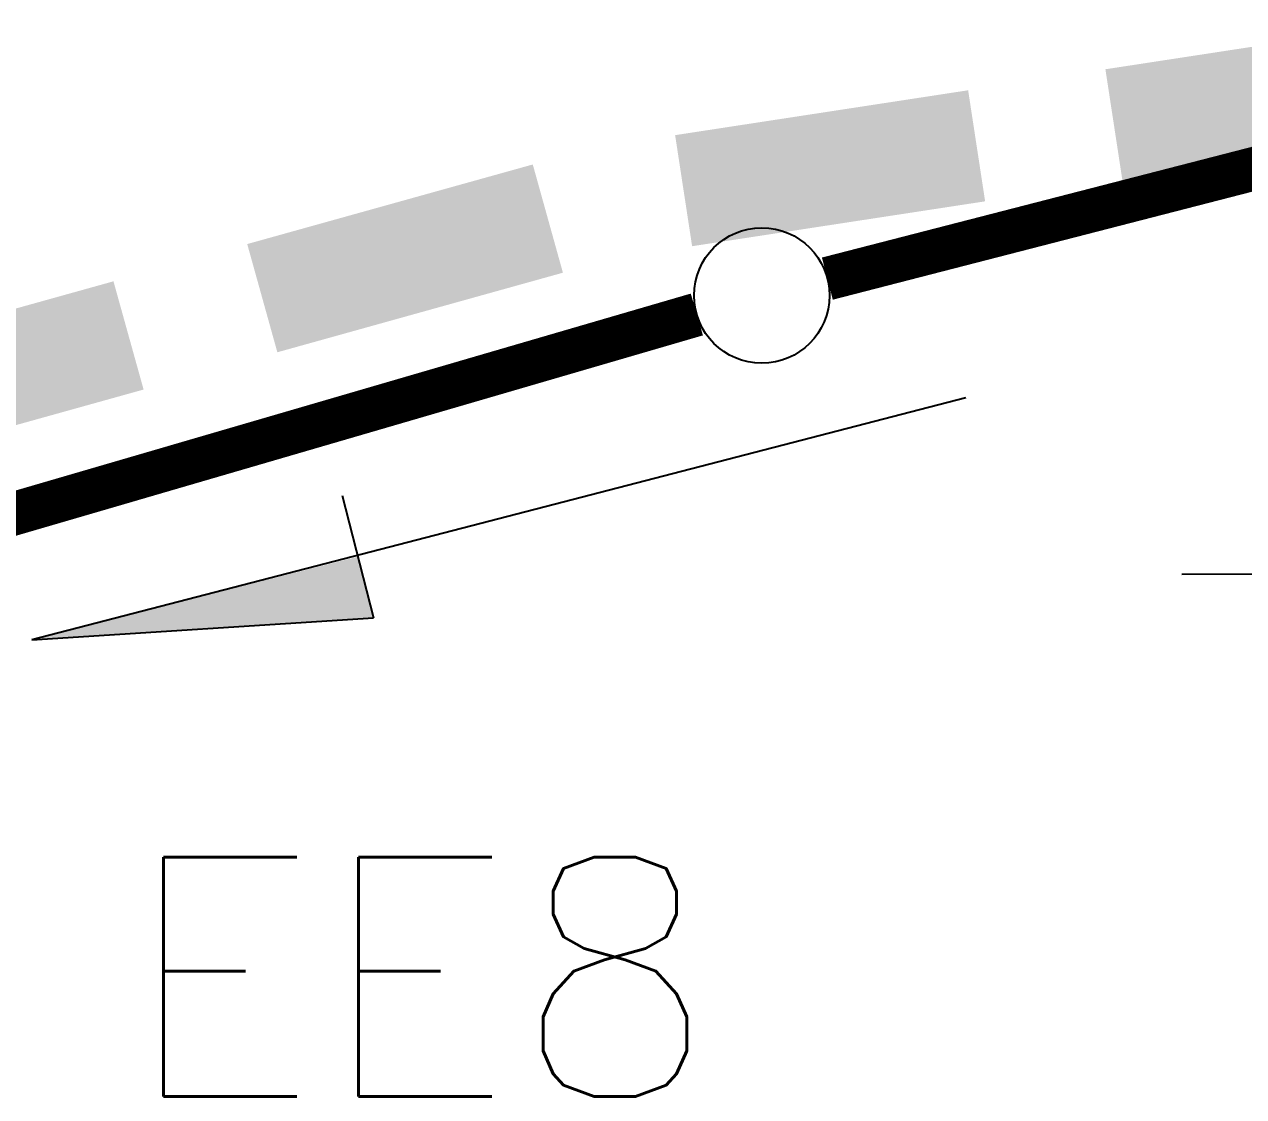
# Model space of a CAD drawing. Extents: x 587451 to 600081, y 7506605 to 7515945.
# Drawn here: x 592623.7 to 592903.8, y 7509915.1 to 7510161.3 of the extents above; entities that cross this region are included whole.
import ezdxf

# ---------------------------------------------------------------- set-up
doc = ezdxf.new("R2010")
doc.units = 0
doc.header["$LTSCALE"] = 280
doc.header["$MEASUREMENT"] = 0
for name, color, linetype in [('ESTACAO', 5, 'CONTINUOUS'), ('LIMITE-BACIA', 3, 'CONTINUOUS'), ('TEXTO', 5, 'CONTINUOUS')]:
    doc.layers.add(name, color=color, linetype=linetype)
doc.styles.get("Standard").update_dxf_attribs({"font": 'ROMANSBR.SHX'})

# ---------------------------------------------------------------- blocks, each defined once
blk = doc.blocks.new('2Q')
at = {"layer": 'LIMITE-BACIA'}
blk.add_solid([(-34.05, -12.9), (-34.05, 12.9), (34.05, -12.9), (34.05, 12.9)], dxfattribs=at)

msp = doc.modelspace()

# ---------------------------------------------------------------- linework, layer by layer
at = {"layer": 'ESTACAO'}
for p, q in [((592839.98, 7510075.57), (592625.4, 7510019.94)), ((592696.65, 7510053.13), (592703.84, 7510025)), ((592625.4, 7510019.94), (592703.84, 7510025))]:
    msp.add_line(p, q, dxfattribs=at)
at = {"layer": 'ESTACAO', "const_width": 10}
for points in [[(592808.14, 7510102.91), (592969.66, 7510144.49)], [(592535.02, 7510023.78), (592778.16, 7510094.68)]]:
    msp.add_lwpolyline(points, dxfattribs=at)
at = {"layer": 'ESTACAO'}
msp.add_circle((592793.08, 7510099.04), 15.55, dxfattribs=at)
msp.add_solid([(592703.84, 7510025), (592700.25, 7510039.06), (592625.4, 7510019.94)], dxfattribs=at)
at = {"layer": 'TEXTO'}
msp.add_line((592889.59, 7510035.04), (593581.98, 7510037.56), dxfattribs=at)

# ---------------------------------------------------------------- block references
at = {"layer": 'ESTACAO'}
for p, rotation in [((592907.63, 7510143.39), 8.702715906015483), ((592808.78, 7510128.26), 8.702715906015483), ((592711.13, 7510107.56), 15.56406718894209), ((592614.8, 7510080.73), 15.56406718894209)]:
    msp.add_blockref('2Q', p, dxfattribs=dict(at, rotation=rotation))

# ---------------------------------------------------------------- texts
at = {"layer": 'TEXTO'}
msp.add_text('EE8', height=55, dxfattribs=at).set_placement((592646.18, 7509915.07))

doc.saveas('drawing.dxf')
